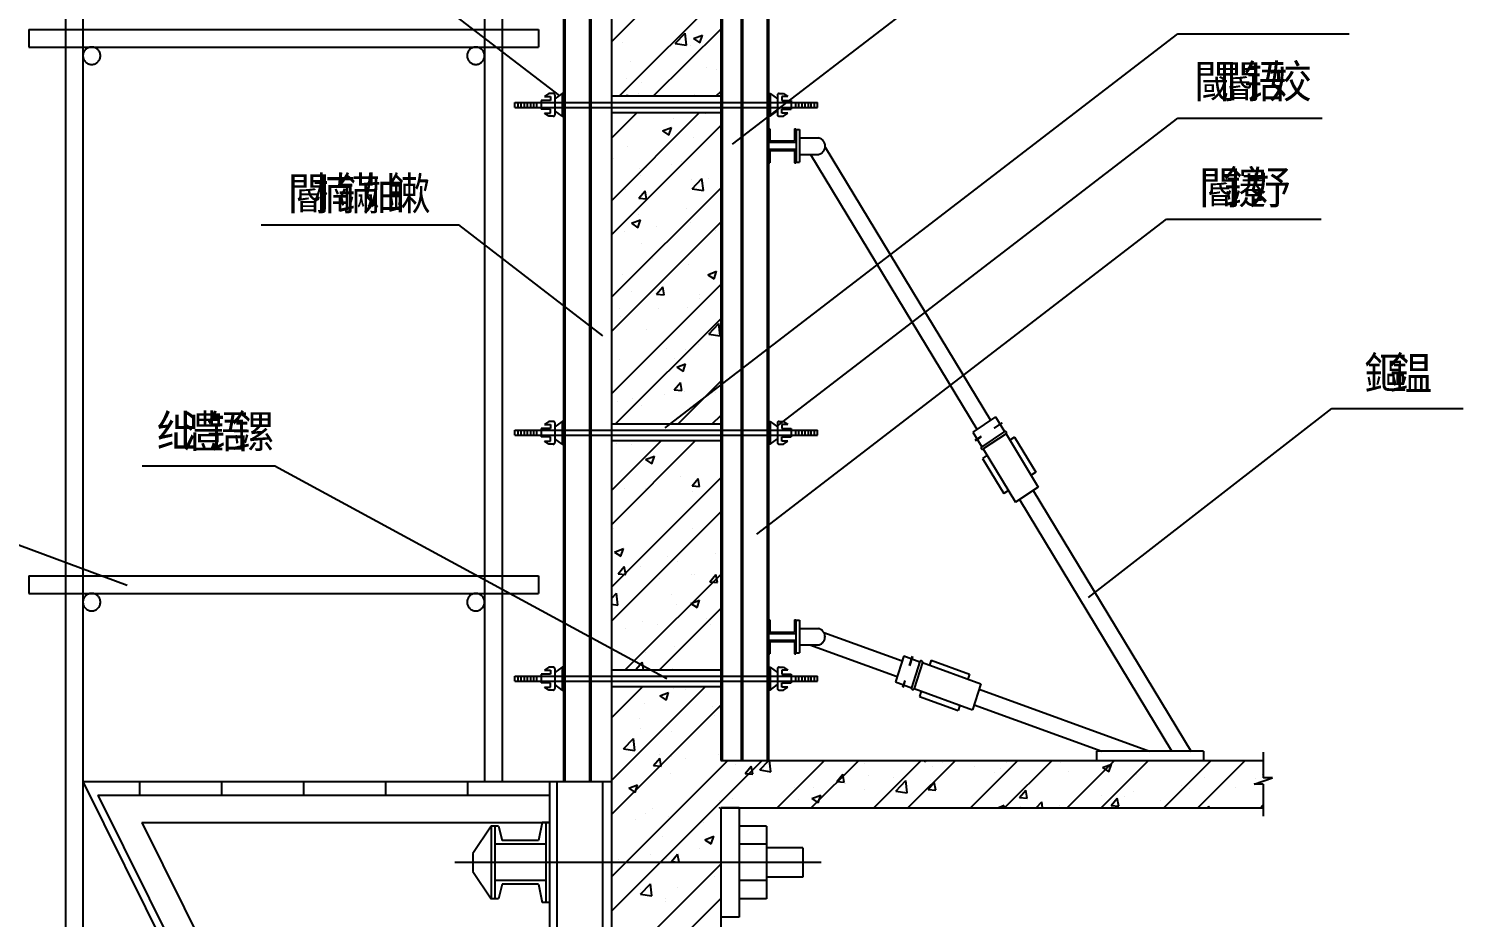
# Model space of a CAD drawing. Header units: metres. Extents: x 0 to 420, y 0 to 297.
# Drawn here: x 160.1 to 291.4, y 137.7 to 219 of the extents above; entities that cross this region are included whole.
import ezdxf

# ---------------------------------------------------------------- set-up
doc = ezdxf.new("R2010")
doc.units = ezdxf.units.M
doc.layers.add(' ', color=7, linetype='Continuous')

msp = doc.modelspace()

# ---------------------------------------------------------------- linework, layer by layer
at = {"layer": ' '}
for p, q in [((163.51, 291.95), (163.51, 54.14)), ((165.11, 291.95), (165.11, 54.14)), ((201.84, 251.95), (201.84, 150.14)), ((203.44, 251.95), (203.44, 150.14)), ((224.52, 208.44), (264.11, 238.89)), ((208.68, 212.91), (182.67, 232.91)), ((213.44, 217.83), (223.44, 227.83)), ((214.18, 212.86), (223.44, 222.12)), ((160.17, 218.94), (206.77, 218.94)), ((160.17, 218.94), (160.17, 217.34)), ((206.77, 218.94), (206.77, 217.34)), ((213.46, 218.49), (213.46, 218.49)), ((217.3, 212.86), (223.44, 218.99)), ((218.37, 182.51), (265.23, 218.55)), ((219.26, 217.67), (220.17, 218.62)), ((220.3, 217.51), (220.17, 218.62)), ((220.96, 218.13), (221.78, 218.44)), ((220.96, 218.13), (221.54, 217.73)), ((221.54, 217.73), (221.78, 218.44)), ((265.23, 218.55), (280.9, 218.55)), ((160.17, 217.34), (206.77, 217.34)), ((214.49, 217.74), (214.49, 217.74)), ((219.26, 217.67), (220.3, 217.51)), ((220.71, 217.48), (220.71, 217.48)), ((221.21, 216.85), (221.21, 216.85)), ((215.16, 215.98), (215.16, 215.98)), ((222.18, 215.44), (222.18, 215.44)), ((223.04, 215.28), (223.04, 215.28)), ((214.81, 214.47), (214.81, 214.47)), ((216.23, 214.11), (216.23, 214.11)), ((213.44, 212.86), (223.44, 212.86)), ((214.81, 212.86), (214.9, 212.96)), ((214.92, 212.86), (214.9, 212.96)), ((215.93, 213.12), (215.93, 213.12)), ((221.07, 212.97), (221.07, 212.97)), ((223.02, 212.86), (223.44, 213.28)), ((213.44, 211.34), (223.44, 211.34)), ((213.44, 208.99), (215.79, 211.34)), ((213.44, 203.28), (221.5, 211.34)), ((213.44, 200.15), (223.44, 210.15)), ((218.12, 209.67), (218.94, 209.98)), ((218.7, 209.27), (218.94, 209.98)), ((219.11, 210.84), (219.11, 210.84)), ((222.03, 211.22), (222.03, 211.22)), ((228.63, 182.68), (265.23, 210.83)), ((265.23, 210.83), (278.43, 210.83)), ((218.12, 209.67), (218.7, 209.27)), ((220.93, 209.09), (220.93, 209.09)), ((214.87, 208.21), (214.87, 208.21)), ((213.66, 207.16), (213.66, 207.16)), ((216.04, 206.24), (216.04, 206.24)), ((216.68, 206.3), (216.68, 206.3)), ((218.96, 206.62), (218.96, 206.62)), ((219.89, 206.89), (219.89, 206.89)), ((223.38, 207.2), (223.38, 207.2)), ((216.12, 205.59), (216.12, 205.59)), ((220.79, 205.2), (220.79, 205.2)), ((220.81, 204.37), (221.72, 205.32)), ((221.85, 204.21), (221.72, 205.32)), ((222.35, 205.33), (222.35, 205.33)), ((213.44, 194.44), (223.44, 204.44)), ((214.73, 204.33), (214.73, 204.33)), ((215.95, 203.52), (216.52, 204.19)), ((215.95, 203.52), (216.65, 203.46)), ((216.65, 203.46), (216.52, 204.19)), ((220.81, 204.37), (221.85, 204.21)), ((220.31, 202.6), (220.31, 202.6)), ((181.42, 201.07), (199.47, 201.07)), ((212.66, 190.92), (199.47, 201.07)), ((213.44, 191.31), (223.44, 201.31)), ((215.28, 201.21), (216.1, 201.52)), ((215.28, 201.21), (215.86, 200.81)), ((215.86, 200.81), (216.1, 201.52)), ((215.89, 202.02), (215.89, 202.02)), ((217.57, 200.96), (217.57, 200.96)), ((220.65, 201.32), (220.65, 201.32)), ((226.73, 172.77), (264.2, 201.59)), ((264.2, 201.59), (269.35, 201.59)), ((269.35, 201.59), (278.34, 201.59)), ((214.59, 200.44), (214.59, 200.44)), ((223, 200.51), (223, 200.51)), ((216.2, 199.34), (216.2, 199.34)), ((217.24, 198), (217.24, 198)), ((220.51, 197.43), (220.51, 197.43)), ((222.25, 196.51), (223.06, 196.82)), ((222.83, 196.12), (223.06, 196.82)), ((213.44, 185.6), (223.44, 195.6)), ((214.45, 196.56), (214.45, 196.56)), ((219, 196.78), (219, 196.78)), ((222.25, 196.51), (222.83, 196.12)), ((215.3, 195), (215.3, 195)), ((217.57, 194.74), (218.14, 195.41)), ((217.57, 194.74), (218.27, 194.68)), ((218.27, 194.68), (218.14, 195.41)), ((221.52, 194.74), (221.52, 194.74)), ((221.54, 194.37), (221.54, 194.37)), ((214.17, 193.4), (214.17, 193.4)), ((217.76, 193.43), (217.76, 193.43)), ((220.36, 193.55), (220.36, 193.55)), ((213.82, 182.86), (223.44, 192.47)), ((214.3, 192.68), (214.3, 192.68)), ((222.36, 191.08), (223.26, 192.03)), ((223.39, 190.92), (223.26, 192.03)), ((216.65, 191.53), (216.65, 191.53)), ((222.36, 191.08), (223.39, 190.92)), ((218.47, 189.77), (218.47, 189.77)), ((220.22, 189.67), (220.22, 189.67)), ((221.39, 190.15), (221.39, 190.15)), ((214.16, 188.79), (214.16, 188.79)), ((219.2, 188.81), (219.2, 188.81)), ((219.41, 188.05), (220.22, 188.36)), ((219.41, 188.05), (219.99, 187.66)), ((219.99, 187.66), (220.22, 188.36)), ((219.19, 185.97), (219.75, 186.64)), ((219.89, 185.9), (219.76, 186.64)), ((221.92, 185.24), (223.44, 186.76)), ((215.4, 185.17), (215.4, 185.17)), ((218.32, 185.55), (218.32, 185.55)), ((219.19, 185.97), (219.89, 185.9)), ((219.53, 182.86), (221.92, 185.24)), ((220.08, 185.78), (220.08, 185.78)), ((222.74, 186.13), (222.74, 186.13)), ((222.97, 185.73), (222.97, 185.73)), ((214.02, 184.91), (214.02, 184.91)), ((216.17, 184.57), (216.17, 184.57)), ((257.08, 166.96), (279.32, 184.26)), ((279.32, 184.26), (284.47, 184.26)), ((284.47, 184.26), (291.35, 184.26)), ((213.44, 182.86), (223.44, 182.86)), ((222.66, 182.86), (223.44, 183.63)), ((213.44, 181.34), (223.44, 181.34)), ((213.44, 173.63), (221.14, 181.34)), ((213.44, 176.76), (218.02, 181.34)), ((219.39, 181.28), (219.39, 181.28)), ((213.88, 181.02), (213.88, 181.02)), ((215.25, 180.95), (215.25, 180.95)), ((216.57, 179.59), (217.39, 179.9)), ((217.15, 179.2), (217.39, 179.9)), ((182.67, 178.98), (170.51, 178.98)), ((218.51, 159.54), (182.67, 178.98)), ((216.57, 179.59), (217.15, 179.2)), ((213.44, 167.92), (223.44, 177.92)), ((213.74, 177.14), (213.74, 177.14)), ((219.8, 178.02), (219.8, 178.02)), ((220.81, 177.19), (221.37, 177.86)), ((220.81, 177.19), (221.51, 177.13)), ((221.51, 177.13), (221.37, 177.86)), ((223.42, 177.92), (223.42, 177.92)), ((214.61, 176.92), (214.61, 176.92)), ((216.6, 176.93), (216.6, 176.93)), ((216.61, 176.75), (216.61, 176.75)), ((220.84, 176.65), (220.84, 176.65)), ((213.44, 164.8), (223.44, 174.8)), ((169.16, 168.08), (154, 173.68)), ((213.59, 173.26), (213.59, 173.26)), ((219.65, 174.13), (219.65, 174.13)), ((220.9, 173.3), (220.9, 173.3)), ((213.53, 172.33), (213.53, 172.33)), ((213.73, 171.13), (214.55, 171.44)), ((213.73, 171.13), (214.31, 170.74)), ((214.31, 170.74), (214.55, 171.44)), ((218.56, 170.69), (218.56, 170.69)), ((222.94, 170.96), (222.94, 170.96)), ((213.45, 169.37), (213.45, 169.37)), ((214.06, 169.15), (214.62, 169.82)), ((214.76, 169.09), (214.62, 169.82)), ((214.8, 169.39), (214.8, 169.39)), ((216.13, 169.79), (216.13, 169.79)), ((219.51, 170.25), (219.51, 170.25)), ((160.17, 168.94), (206.77, 168.94)), ((160.17, 168.94), (160.17, 167.34)), ((206.77, 168.94), (206.77, 167.34)), ((214.06, 169.15), (214.76, 169.09)), ((215.52, 161.16), (223.44, 169.08)), ((217.83, 168.7), (217.83, 168.7)), ((220.75, 169.08), (220.75, 169.08)), ((221.02, 169.12), (221.02, 169.12)), ((222.43, 168.41), (222.99, 169.08)), ((222.43, 168.41), (223.13, 168.35)), ((223.13, 168.35), (222.99, 169.08)), ((160.17, 167.34), (206.77, 167.34)), ((213.44, 166.88), (213.91, 167.36)), ((214.04, 166.26), (213.91, 167.36)), ((218.93, 167.23), (218.93, 167.23)), ((220.69, 166.43), (221.51, 166.74)), ((221.27, 166.04), (221.51, 166.74)), ((213.44, 166.35), (214.04, 166.26)), ((217.84, 160.36), (223.44, 165.96)), ((219.37, 166.36), (219.37, 166.36)), ((220.69, 166.43), (221.27, 166.04)), ((214.76, 164.1), (214.76, 164.1)), ((216.24, 164.76), (216.24, 164.76)), ((217.69, 164.48), (217.69, 164.48)), ((222.1, 165.06), (222.1, 165.06)), ((222.47, 164.5), (222.47, 164.5)), ((223.38, 163.15), (223.38, 163.15)), ((216.58, 161.98), (216.58, 161.98)), ((219.23, 162.48), (219.23, 162.48)), ((213.44, 160.36), (223.44, 160.36)), ((214.71, 160.36), (215.52, 161.16)), ((215.68, 160.37), (216.08, 160.85)), ((215.68, 160.37), (215.86, 160.36)), ((216.08, 160.85), (216.24, 161.04)), ((216.3, 160.74), (216.24, 161.04)), ((216.37, 160.36), (216.3, 160.74)), ((219.03, 160.46), (219.03, 160.46)), ((213.44, 158.84), (223.44, 158.84)), ((213.44, 155.96), (216.32, 158.84)), ((213.44, 150.24), (222.03, 158.84)), ((213.97, 158.8), (213.97, 158.8)), ((217.86, 157.97), (218.67, 158.28)), ((217.86, 157.97), (218.44, 157.58)), ((218.44, 157.58), (218.67, 158.28)), ((219.09, 158.6), (219.09, 158.6)), ((220.2, 158.54), (220.2, 158.54)), ((213.44, 147.12), (223.44, 157.12)), ((216.43, 157.23), (216.43, 157.23)), ((222.66, 156.97), (222.66, 156.97)), ((222.9, 156.19), (222.9, 156.19)), ((223.33, 156.83), (223.33, 156.83)), ((215.97, 155.86), (215.97, 155.86)), ((216.1, 155.02), (216.1, 155.02)), ((214.54, 153.12), (215.45, 154.07)), ((215.58, 152.96), (215.45, 154.07)), ((218.94, 154.71), (218.94, 154.71)), ((214.54, 153.12), (215.58, 152.96)), ((217.3, 151.6), (217.86, 152.27)), ((218, 151.53), (217.86, 152.27)), ((217.88, 152.61), (217.88, 152.61)), ((218.89, 152.46), (218.89, 152.46)), ((220.26, 152.23), (220.26, 152.23)), ((223.19, 152.61), (223.19, 152.61)), ((214.76, 142.73), (224.09, 152.06)), ((217.3, 151.6), (218, 151.53)), ((217.89, 142.73), (227.22, 152.06)), ((224.79, 151.65), (224.79, 151.65)), ((225.67, 150.86), (226.23, 151.53)), ((226.37, 150.8), (226.23, 151.53)), ((227, 151.19), (227.83, 152.06)), ((227, 151.19), (228.03, 151.03)), ((228.03, 151.03), (227.91, 152.06)), ((228.6, 147.73), (232.93, 152.06)), ((231.72, 147.73), (236.06, 152.06)), ((236.56, 151.82), (236.56, 151.82)), ((237.44, 147.73), (241.77, 152.06)), ((240.56, 147.73), (244.9, 152.06)), ((242, 152.06), (242.17, 151.95)), ((242.17, 151.95), (242.2, 152.06)), ((242.79, 151.55), (242.79, 151.55)), ((243.76, 151.88), (243.76, 151.88)), ((246.28, 147.73), (250.61, 152.06)), ((246.61, 151.5), (246.61, 151.5)), ((248.49, 150.96), (248.49, 150.96)), ((249.02, 151.29), (249.02, 151.29)), ((249.4, 147.73), (253.74, 152.06)), ((249.53, 151.88), (249.53, 151.88)), ((254.55, 151.83), (254.55, 151.83)), ((255.12, 147.73), (259.45, 152.06)), ((255.25, 151.03), (255.25, 151.03)), ((258.24, 147.73), (262.57, 152.06)), ((258.35, 151.4), (259.17, 151.72)), ((258.35, 151.4), (258.93, 151.01)), ((258.93, 151.01), (259.17, 151.72)), ((263.96, 147.73), (268.29, 152.06)), ((267.08, 147.73), (271.41, 152.06)), ((165.11, 150.14), (207.77, 64.14)), ((165.11, 150.14), (213.44, 150.14)), ((170.27, 150.14), (170.27, 148.89)), ((177.77, 150.14), (177.77, 148.89)), ((185.27, 150.14), (185.27, 148.89)), ((192.77, 150.14), (192.77, 148.89)), ((200.27, 150.14), (200.27, 148.89)), ((207.77, 150.14), (207.77, 56.81)), ((208.44, 150.14), (208.44, 56.81)), ((212.61, 150.14), (212.61, 56.81)), ((215.02, 149.51), (215.83, 149.82)), ((215.6, 149.12), (215.83, 149.82)), ((218.8, 150.83), (218.8, 150.83)), ((225.67, 150.86), (226.36, 150.8)), ((234.04, 150.13), (234.6, 150.8)), ((234.04, 150.13), (234.73, 150.07)), ((234.73, 150.07), (234.6, 150.8)), ((234.82, 149.95), (234.82, 149.95)), ((236.96, 150.71), (236.96, 150.71)), ((239.24, 150.53), (239.24, 150.53)), ((239.45, 149.26), (240.36, 150.21)), ((240.48, 149.1), (240.36, 150.21)), ((242.4, 149.4), (242.97, 150.07)), ((242.59, 150.21), (242.59, 150.21)), ((243.1, 149.34), (242.97, 150.07)), ((261.47, 150.76), (261.47, 150.76)), ((265.59, 149.8), (265.59, 149.8)), ((267.7, 150.5), (267.7, 150.5)), ((270.49, 149.59), (270.49, 149.59)), ((272.35, 150.39), (272.35, 150.39)), ((272.96, 150.77), (272.96, 150.77)), ((166.47, 148.89), (207.77, 65.64)), ((166.47, 148.89), (207.77, 148.89)), ((215.02, 149.51), (215.6, 149.12)), ((223.35, 148.37), (223.35, 148.37)), ((224.53, 148.59), (224.53, 148.59)), ((230.15, 149.54), (230.15, 149.54)), ((230.54, 148.51), (230.54, 148.51)), ((231.78, 148.58), (232.6, 148.89)), ((231.78, 148.58), (232.36, 148.18)), ((231.9, 149.56), (231.9, 149.56)), ((232.36, 148.18), (232.6, 148.89)), ((236.6, 149.39), (236.6, 149.39)), ((239.45, 149.26), (240.48, 149.1)), ((242.4, 149.4), (243.1, 149.34)), ((250.77, 148.67), (251.33, 149.34)), ((250.77, 148.67), (251.47, 148.61)), ((251.47, 148.61), (251.33, 149.34)), ((252.28, 147.73), (252.81, 148.28)), ((252.87, 147.73), (252.81, 148.28)), ((258.25, 148.83), (258.25, 148.83)), ((259.14, 147.94), (259.7, 148.61)), ((259.84, 147.87), (259.7, 148.6)), ((260.39, 148.77), (260.39, 148.77)), ((261.17, 149.22), (261.17, 149.22)), ((263.69, 148.42), (263.69, 148.42)), ((266.29, 149.52), (266.29, 149.52)), ((216.54, 147.21), (216.54, 147.21)), ((217.2, 147.63), (217.2, 147.63)), ((218.66, 146.95), (218.66, 146.95)), ((220.12, 148.01), (220.12, 148.01)), ((223.44, 147.73), (223.44, 137.73)), ((225.11, 147.73), (223.44, 147.73)), ((224.65, 147.77), (224.65, 147.77)), ((225.11, 147.73), (225.11, 137.73)), ((248.77, 147.73), (249.37, 147.96)), ((249.29, 147.73), (249.37, 147.95)), ((250.88, 147.86), (250.88, 147.86)), ((254.4, 147.95), (254.4, 147.95)), ((259.14, 147.94), (259.84, 147.87)), ((267.95, 147.73), (268.07, 147.87)), ((268.1, 147.73), (268.07, 147.87)), ((272.79, 147.73), (273.06, 148)), ((170.5, 146.39), (207.77, 71.27)), ((170.5, 146.39), (207.77, 146.39)), ((202.44, 146.06), (200.77, 143.56)), ((202.44, 146.06), (202.44, 139.39)), ((203.11, 146.06), (202.44, 146.06)), ((202.77, 146.06), (202.77, 139.39)), ((203.11, 146.06), (203.44, 144.73)), ((207.11, 146.39), (206.77, 144.73)), ((207.77, 146.39), (207.11, 146.39)), ((207.44, 146.39), (207.44, 139.06)), ((207.77, 146.39), (207.77, 139.06)), ((215.61, 146.64), (215.61, 146.64)), ((221.83, 146.38), (221.83, 146.38)), ((227.61, 146.06), (225.11, 146.06)), ((227.61, 146.06), (227.61, 139.39)), ((207.44, 144.39), (202.77, 144.39)), ((206.77, 144.73), (203.44, 144.73)), ((218.07, 145.08), (218.07, 145.08)), ((221.98, 144.81), (222.8, 145.13)), ((221.98, 144.81), (222.56, 144.42)), ((222.56, 144.42), (222.8, 145.13)), ((227.61, 144.39), (225.11, 144.39)), ((200.77, 143.56), (200.77, 141.89)), ((214.13, 143.02), (214.13, 143.02)), ((217.05, 143.41), (217.05, 143.41)), ((218.52, 143.06), (218.52, 143.06)), ((218.92, 142.82), (219.48, 143.49)), ((219.62, 142.76), (219.48, 143.49)), ((221.47, 143.99), (221.47, 143.99)), ((230.94, 144.06), (227.61, 144.06)), ((230.94, 144.06), (230.94, 141.39)), ((232.61, 142.73), (199.11, 142.73)), ((200.77, 141.89), (202.44, 139.39)), ((213.44, 138.28), (217.89, 142.73)), ((213.44, 141.4), (214.76, 142.73)), ((213.44, 132.57), (223.44, 142.57)), ((218.92, 142.82), (219.62, 142.76)), ((207.44, 141.06), (202.77, 141.06)), ((203.44, 140.73), (203.11, 139.39)), ((206.77, 140.73), (203.44, 140.73)), ((206.77, 140.73), (207.11, 139.06)), ((216.09, 139.83), (217, 140.77)), ((217.13, 139.67), (217, 140.77)), ((219.51, 140.45), (219.51, 140.45)), ((222.87, 141.41), (222.87, 141.41)), ((227.61, 141.06), (225.11, 141.06)), ((230.94, 141.39), (227.61, 141.39)), ((203.11, 139.39), (202.44, 139.39)), ((213.44, 129.44), (223.44, 139.44)), ((216.06, 140.25), (216.06, 140.25)), ((216.09, 139.83), (217.13, 139.67)), ((218.38, 139.18), (218.38, 139.18)), ((218.4, 139.39), (218.4, 139.39)), ((227.61, 139.39), (225.11, 139.39)), ((207.77, 139.06), (207.11, 139.06)), ((213.98, 138.81), (213.98, 138.81)), ((225.11, 137.73), (223.44, 137.73))]:
    msp.add_line(p, q, dxfattribs=at)
for points in [[(166.71, 216.54), (166.7, 216.62), (166.69, 216.7), (166.67, 216.78), (166.64, 216.85), (166.61, 216.92), (166.57, 216.99), (166.52, 217.05), (166.47, 217.11), (166.41, 217.16), (166.35, 217.21), (166.28, 217.25), (166.21, 217.28), (166.14, 217.31), (166.06, 217.33), (165.98, 217.34), (165.91, 217.34), (165.83, 217.34), (165.75, 217.33), (165.67, 217.31), (165.6, 217.28), (165.53, 217.25), (165.46, 217.21), (165.4, 217.16), (165.34, 217.11), (165.29, 217.05), (165.24, 216.99), (165.2, 216.92), (165.17, 216.85), (165.14, 216.78), (165.12, 216.7), (165.11, 216.62), (165.11, 216.54), (165.11, 216.47), (165.12, 216.39), (165.14, 216.31), (165.17, 216.24), (165.2, 216.17), (165.24, 216.1), (165.29, 216.04), (165.34, 215.98), (165.4, 215.93), (165.46, 215.88), (165.53, 215.84), (165.6, 215.8), (165.67, 215.78), (165.75, 215.76), (165.83, 215.75), (165.91, 215.74), (165.98, 215.75), (166.06, 215.76), (166.14, 215.78), (166.21, 215.8), (166.28, 215.84), (166.35, 215.88), (166.41, 215.93), (166.47, 215.98), (166.52, 216.04), (166.57, 216.1), (166.61, 216.17), (166.64, 216.24), (166.67, 216.31), (166.69, 216.39), (166.7, 216.47), (166.71, 216.54)], [(201.84, 216.54), (201.83, 216.62), (201.82, 216.7), (201.8, 216.78), (201.78, 216.85), (201.74, 216.92), (201.7, 216.99), (201.66, 217.05), (201.6, 217.11), (201.55, 217.16), (201.48, 217.21), (201.42, 217.25), (201.34, 217.28), (201.27, 217.31), (201.19, 217.33), (201.12, 217.34), (201.04, 217.34), (200.96, 217.34), (200.88, 217.33), (200.81, 217.31), (200.73, 217.28), (200.66, 217.25), (200.59, 217.21), (200.53, 217.16), (200.47, 217.11), (200.42, 217.05), (200.37, 216.99), (200.33, 216.92), (200.3, 216.85), (200.27, 216.78), (200.25, 216.7), (200.24, 216.62), (200.24, 216.54), (200.24, 216.47), (200.25, 216.39), (200.27, 216.31), (200.3, 216.24), (200.33, 216.17), (200.37, 216.1), (200.42, 216.04), (200.47, 215.98), (200.53, 215.93), (200.59, 215.88), (200.66, 215.84), (200.73, 215.8), (200.81, 215.78), (200.88, 215.76), (200.96, 215.75), (201.04, 215.74), (201.12, 215.75), (201.19, 215.76), (201.27, 215.78), (201.34, 215.8), (201.42, 215.84), (201.48, 215.88), (201.55, 215.93), (201.6, 215.98), (201.66, 216.04), (201.7, 216.1), (201.74, 216.17), (201.78, 216.24), (201.8, 216.31), (201.82, 216.39), (201.83, 216.47), (201.84, 216.54)], [(166.71, 166.54), (166.7, 166.62), (166.69, 166.7), (166.67, 166.78), (166.64, 166.85), (166.61, 166.92), (166.57, 166.99), (166.52, 167.05), (166.47, 167.11), (166.41, 167.16), (166.35, 167.21), (166.28, 167.25), (166.21, 167.28), (166.14, 167.31), (166.06, 167.33), (165.98, 167.34), (165.91, 167.34), (165.83, 167.34), (165.75, 167.33), (165.67, 167.31), (165.6, 167.28), (165.53, 167.25), (165.46, 167.21), (165.4, 167.16), (165.34, 167.11), (165.29, 167.05), (165.24, 166.99), (165.2, 166.92), (165.17, 166.85), (165.14, 166.78), (165.12, 166.7), (165.11, 166.62), (165.11, 166.54), (165.11, 166.47), (165.12, 166.39), (165.14, 166.31), (165.17, 166.24), (165.2, 166.17), (165.24, 166.1), (165.29, 166.04), (165.34, 165.98), (165.4, 165.93), (165.46, 165.88), (165.53, 165.84), (165.6, 165.8), (165.67, 165.78), (165.75, 165.76), (165.83, 165.75), (165.91, 165.74), (165.98, 165.75), (166.06, 165.76), (166.14, 165.78), (166.21, 165.8), (166.28, 165.84), (166.35, 165.88), (166.41, 165.93), (166.47, 165.98), (166.52, 166.04), (166.57, 166.1), (166.61, 166.17), (166.64, 166.24), (166.67, 166.31), (166.69, 166.39), (166.7, 166.47), (166.71, 166.54)], [(201.84, 166.54), (201.83, 166.62), (201.82, 166.7), (201.8, 166.78), (201.78, 166.85), (201.74, 166.92), (201.7, 166.99), (201.66, 167.05), (201.6, 167.11), (201.55, 167.16), (201.48, 167.21), (201.42, 167.25), (201.34, 167.28), (201.27, 167.31), (201.19, 167.33), (201.12, 167.34), (201.04, 167.34), (200.96, 167.34), (200.88, 167.33), (200.81, 167.31), (200.73, 167.28), (200.66, 167.25), (200.59, 167.21), (200.53, 167.16), (200.47, 167.11), (200.42, 167.05), (200.37, 166.99), (200.33, 166.92), (200.3, 166.85), (200.27, 166.78), (200.25, 166.7), (200.24, 166.62), (200.24, 166.54), (200.24, 166.47), (200.25, 166.39), (200.27, 166.31), (200.3, 166.24), (200.33, 166.17), (200.37, 166.1), (200.42, 166.04), (200.47, 165.98), (200.53, 165.93), (200.59, 165.88), (200.66, 165.84), (200.73, 165.8), (200.81, 165.78), (200.88, 165.76), (200.96, 165.75), (201.04, 165.74), (201.12, 165.75), (201.19, 165.76), (201.27, 165.78), (201.34, 165.8), (201.42, 165.84), (201.48, 165.88), (201.55, 165.93), (201.6, 165.98), (201.66, 166.04), (201.7, 166.1), (201.74, 166.17), (201.78, 166.24), (201.8, 166.31), (201.82, 166.39), (201.83, 166.47), (201.84, 166.54)]]:
    msp.add_lwpolyline(points, dxfattribs=at)
for p, q in [((209.06, 251.95), (209.06, 150.14)), ((209.19, 251.95), (209.19, 150.14)), ((211.44, 251.95), (211.44, 150.14)), ((211.56, 251.95), (211.56, 150.14)), ((213.44, 251.95), (213.44, 152.06)), ((223.44, 251.95), (223.44, 152.06)), ((223.56, 251.95), (223.56, 152.06)), ((225.31, 251.95), (225.31, 152.06)), ((225.44, 251.95), (225.44, 152.06)), ((227.69, 251.95), (227.69, 152.06)), ((227.81, 251.95), (227.81, 152.06)), ((207.71, 213.09), (207.32, 212.81)), ((207.32, 212.81), (207.87, 212.81)), ((208.12, 213.09), (207.71, 213.09)), ((207.87, 212.81), (207.87, 212.44)), ((208.92, 213.09), (208.26, 212.6)), ((208.26, 212.95), (208.26, 211.15)), ((208.92, 213.09), (208.92, 211)), ((209.07, 213.09), (208.92, 213.09)), ((227.82, 213.09), (227.97, 213.09)), ((227.97, 213.09), (227.97, 211)), ((227.97, 213.09), (228.63, 212.6)), ((228.63, 212.95), (228.63, 211.15)), ((228.77, 213.09), (229.18, 213.09)), ((229.02, 212.81), (229.02, 212.44)), ((229.57, 212.81), (229.02, 212.81)), ((229.18, 213.09), (229.57, 212.81)), ((204.62, 212.28), (232.3, 212.28)), ((204.62, 211.82), (204.62, 212.28)), ((204.62, 211.82), (232.3, 211.82)), ((204.91, 211.82), (204.91, 212.28)), ((205.2, 211.82), (205.2, 212.28)), ((205.49, 211.82), (205.49, 212.28)), ((205.77, 211.82), (205.77, 212.28)), ((206.06, 211.82), (206.06, 212.28)), ((206.35, 211.82), (206.35, 212.28)), ((206.62, 211.82), (206.62, 212.28)), ((207.87, 212.44), (207.02, 212.44)), ((207.02, 212.44), (207.02, 211.66)), ((207.87, 211.66), (207.02, 211.66)), ((207.32, 211.28), (207.87, 211.28)), ((207.71, 211), (207.32, 211.28)), ((207.87, 211.28), (207.87, 211.66)), ((208.92, 211), (208.26, 211.5)), ((227.97, 211), (228.63, 211.5)), ((229.02, 212.44), (229.87, 212.44)), ((229.02, 211.28), (229.02, 211.66)), ((229.02, 211.66), (229.87, 211.66)), ((229.57, 211.28), (229.02, 211.28)), ((229.18, 211), (229.57, 211.28)), ((229.87, 212.44), (229.87, 211.66)), ((230.3, 211.82), (230.3, 212.28)), ((230.58, 211.82), (230.58, 212.28)), ((230.87, 211.82), (230.87, 212.28)), ((231.16, 211.82), (231.16, 212.28)), ((231.45, 211.82), (231.45, 212.28)), ((231.72, 211.82), (231.72, 212.28)), ((232.01, 211.82), (232.01, 212.28)), ((232.3, 211.82), (232.3, 212.28)), ((208.12, 211), (207.71, 211)), ((208.92, 211), (209.07, 211)), ((227.97, 211), (227.82, 211)), ((228.77, 211), (229.18, 211)), ((227.81, 209.87), (227.94, 209.87)), ((227.81, 208.62), (230.31, 208.62)), ((227.94, 209.87), (227.94, 208.75)), ((227.94, 208.75), (230.19, 208.75)), ((230.19, 209.87), (230.19, 208.75)), ((230.19, 209.87), (230.31, 209.87)), ((230.31, 209.87), (230.31, 208.62)), ((230.34, 209.79), (230.34, 206.79)), ((230.34, 209.79), (230.65, 209.79)), ((230.65, 209.79), (230.65, 206.79)), ((230.67, 209.02), (232.38, 209.02)), ((227.81, 208), (230.31, 208)), ((227.94, 207.87), (230.19, 207.87)), ((227.94, 207.87), (227.94, 206.75)), ((230.19, 207.87), (230.19, 206.75)), ((230.31, 208), (230.31, 206.75)), ((230.67, 207.52), (232.38, 207.52)), ((231.64, 207.52), (246.86, 182.36)), ((232.99, 208.18), (248.11, 183.19)), ((227.81, 206.75), (227.94, 206.75)), ((230.19, 206.75), (230.31, 206.75)), ((230.34, 206.79), (230.65, 206.79)), ((207.87, 182.44), (207.02, 182.44)), ((207.02, 182.44), (207.02, 181.66)), ((207.71, 183.09), (207.32, 182.81)), ((207.32, 182.81), (207.87, 182.81)), ((208.12, 183.09), (207.71, 183.09)), ((207.87, 182.81), (207.87, 182.44)), ((208.92, 183.09), (208.26, 182.6)), ((208.26, 182.95), (208.26, 181.15)), ((208.92, 183.09), (208.92, 181)), ((209.07, 183.09), (208.92, 183.09)), ((227.82, 183.09), (227.97, 183.09)), ((227.97, 183.09), (227.97, 181)), ((227.97, 183.09), (228.63, 182.6)), ((228.63, 182.95), (228.63, 181.15)), ((228.77, 183.09), (229.18, 183.09)), ((229.57, 182.81), (229.02, 182.81)), ((229.02, 182.81), (229.02, 182.44)), ((229.02, 182.44), (229.87, 182.44)), ((229.18, 183.09), (229.57, 182.81)), ((229.87, 182.44), (229.87, 181.66)), ((248.58, 183.5), (246.5, 182.11)), ((248.44, 182.47), (249.18, 182.96)), ((248.46, 182.45), (249.2, 182.94)), ((248.58, 183.5), (249.4, 182.15)), ((204.62, 182.28), (232.3, 182.28)), ((204.62, 181.82), (204.62, 182.28)), ((204.62, 181.82), (232.3, 181.82)), ((204.91, 181.82), (204.91, 182.28)), ((205.2, 181.82), (205.2, 182.28)), ((205.49, 181.82), (205.49, 182.28)), ((205.77, 181.82), (205.77, 182.28)), ((206.06, 181.82), (206.06, 182.28)), ((206.35, 181.82), (206.35, 182.28)), ((206.62, 181.82), (206.62, 182.28)), ((207.87, 181.66), (207.02, 181.66)), ((207.71, 181), (207.32, 181.28)), ((207.32, 181.28), (207.87, 181.28)), ((207.87, 181.28), (207.87, 181.66)), ((208.92, 181), (208.26, 181.5)), ((227.97, 181), (228.63, 181.5)), ((229.02, 181.28), (229.02, 181.66)), ((229.02, 181.66), (229.87, 181.66)), ((229.57, 181.28), (229.02, 181.28)), ((229.18, 181), (229.57, 181.28)), ((230.3, 181.82), (230.3, 182.28)), ((230.58, 181.82), (230.58, 182.28)), ((230.87, 181.82), (230.87, 182.28)), ((231.16, 181.82), (231.16, 182.28)), ((231.45, 181.82), (231.45, 182.28)), ((231.72, 181.82), (231.72, 182.28)), ((232.01, 181.82), (232.01, 182.28)), ((232.3, 181.82), (232.3, 182.28)), ((246.5, 182.11), (247.31, 180.77)), ((247.24, 181.69), (246.69, 181.33)), ((247.22, 181.64), (246.71, 181.3)), ((249.4, 182.16), (247.31, 180.77)), ((249.54, 181.95), (247.44, 180.56)), ((249.53, 181.94), (252.48, 177.08)), ((250.3, 181.64), (249.88, 181.36)), ((250.3, 181.64), (252.25, 178.43)), ((208.12, 181), (207.71, 181)), ((208.92, 181), (209.07, 181)), ((227.97, 181), (227.82, 181)), ((228.77, 181), (229.18, 181)), ((247.8, 179.98), (247.38, 179.7)), ((247.44, 180.56), (250.39, 175.7)), ((247.38, 179.7), (249.33, 176.49)), ((252.25, 178.43), (251.83, 178.15)), ((249.74, 176.77), (249.33, 176.49)), ((252.48, 177.08), (250.39, 175.7)), ((250.75, 175.93), (264.67, 152.93)), ((252, 176.76), (266.45, 152.87)), ((227.81, 164.93), (227.94, 164.93)), ((227.94, 164.93), (227.94, 163.81)), ((230.19, 164.93), (230.19, 163.81)), ((230.19, 164.93), (230.31, 164.93)), ((230.31, 164.93), (230.31, 163.68)), ((230.32, 164.9), (230.63, 164.9)), ((230.32, 164.9), (230.32, 161.9)), ((230.63, 164.9), (230.63, 161.9)), ((230.66, 164.13), (232.37, 164.13)), ((227.81, 163.68), (230.31, 163.68)), ((227.81, 163.06), (230.31, 163.06)), ((227.94, 163.81), (230.19, 163.81)), ((227.94, 162.93), (230.19, 162.93)), ((227.94, 162.93), (227.94, 161.81)), ((230.19, 162.93), (230.19, 161.81)), ((230.31, 163.06), (230.31, 161.81)), ((232.88, 163.76), (240.02, 161.16)), ((227.81, 161.81), (227.94, 161.81)), ((230.19, 161.81), (230.31, 161.81)), ((230.32, 161.9), (230.63, 161.9)), ((230.66, 162.63), (232.37, 162.63)), ((231.59, 162.63), (239.56, 159.73)), ((240.17, 161.63), (239.41, 159.25)), ((240.17, 161.63), (241.65, 161.09)), ((240.7, 160.74), (240.97, 161.59)), ((240.73, 160.73), (241, 161.58)), ((207.71, 160.59), (207.32, 160.31)), ((207.32, 160.31), (207.87, 160.31)), ((208.12, 160.59), (207.71, 160.59)), ((207.87, 160.31), (207.87, 159.94)), ((208.92, 160.59), (208.26, 160.1)), ((208.26, 160.45), (208.26, 158.65)), ((208.92, 160.59), (208.92, 158.5)), ((209.07, 160.59), (208.92, 160.59)), ((227.82, 160.59), (227.97, 160.59)), ((227.97, 160.59), (228.63, 160.1)), ((227.97, 160.59), (227.97, 158.5)), ((228.63, 160.45), (228.63, 158.65)), ((228.77, 160.59), (229.18, 160.59)), ((229.02, 160.31), (229.02, 159.94)), ((229.57, 160.31), (229.02, 160.31)), ((229.18, 160.59), (229.57, 160.31)), ((241.65, 161.1), (240.89, 158.71)), ((241.89, 161.02), (241.12, 158.63)), ((241.88, 161.01), (247.23, 159.06)), ((242.68, 161.25), (242.52, 160.78)), ((242.68, 161.25), (246.2, 159.97)), ((204.62, 159.78), (232.3, 159.78)), ((204.62, 159.32), (204.62, 159.78)), ((204.62, 159.32), (232.3, 159.32)), ((204.91, 159.32), (204.91, 159.78)), ((205.2, 159.32), (205.2, 159.78)), ((205.49, 159.32), (205.49, 159.78)), ((205.77, 159.32), (205.77, 159.78)), ((206.06, 159.32), (206.06, 159.78)), ((206.35, 159.32), (206.35, 159.78)), ((206.62, 159.32), (206.62, 159.78)), ((207.87, 159.94), (207.02, 159.94)), ((207.02, 159.94), (207.02, 159.16)), ((207.87, 159.16), (207.02, 159.16)), ((207.32, 158.78), (207.87, 158.78)), ((207.71, 158.5), (207.32, 158.78)), ((207.87, 158.78), (207.87, 159.16)), ((208.92, 158.5), (208.26, 159)), ((227.97, 158.5), (228.63, 159)), ((229.02, 159.94), (229.87, 159.94)), ((229.02, 159.16), (229.87, 159.16)), ((229.02, 158.78), (229.02, 159.16)), ((229.57, 158.78), (229.02, 158.78)), ((229.18, 158.5), (229.57, 158.78)), ((229.87, 159.94), (229.87, 159.16)), ((230.3, 159.32), (230.3, 159.78)), ((230.58, 159.32), (230.58, 159.78)), ((230.87, 159.32), (230.87, 159.78)), ((231.16, 159.32), (231.16, 159.78)), ((231.45, 159.32), (231.45, 159.78)), ((231.72, 159.32), (231.72, 159.78)), ((232.01, 159.32), (232.01, 159.78)), ((232.3, 159.32), (232.3, 159.78)), ((239.41, 159.25), (240.89, 158.71)), ((240.26, 159.39), (240.06, 158.76)), ((240.27, 159.33), (240.09, 158.74)), ((246.2, 159.97), (246.05, 159.49)), ((247.23, 159.06), (246.46, 156.68)), ((208.12, 158.5), (207.71, 158.5)), ((208.92, 158.5), (209.07, 158.5)), ((227.97, 158.5), (227.82, 158.5)), ((228.77, 158.5), (229.18, 158.5)), ((241.12, 158.63), (246.46, 156.68)), ((241.76, 158.39), (241.61, 157.92)), ((241.61, 157.92), (245.14, 156.63)), ((247.07, 158.59), (262.66, 152.91)), ((245.29, 157.11), (245.14, 156.63)), ((246.62, 157.16), (258.28, 152.91)), ((267.58, 152.91), (257.81, 152.91)), ((257.81, 152.91), (257.81, 152.06)), ((267.58, 152.91), (267.58, 152.06)), ((273.06, 152.82), (273.06, 150.47)), ((213.44, 152.06), (213.44, 50.14)), ((223.44, 152.06), (273.06, 152.06)), ((272.22, 149.9), (273.9, 150.47)), ((273.06, 149.9), (272.22, 149.9)), ((273.9, 150.47), (273.06, 150.47)), ((273.06, 149.9), (273.06, 146.97)), ((223.44, 147.73), (223.44, 50.14)), ((223.44, 147.73), (273.06, 147.73))]:
    msp.add_line(p, q)
for points in [[(208.26, 212.95), (208.26, 212.96), (208.26, 212.98), (208.26, 212.99), (208.25, 213), (208.24, 213.02), (208.24, 213.03), (208.23, 213.04), (208.22, 213.05), (208.21, 213.06), (208.2, 213.07), (208.19, 213.08), (208.17, 213.08), (208.16, 213.09), (208.15, 213.09), (208.13, 213.09), (208.12, 213.09), (208.12, 213.09)], [(228.77, 213.09), (228.76, 213.09), (228.75, 213.09), (228.73, 213.09), (228.72, 213.08), (228.71, 213.08), (228.69, 213.07), (228.68, 213.06), (228.67, 213.05), (228.66, 213.04), (228.65, 213.03), (228.65, 213.02), (228.64, 213), (228.64, 212.99), (228.63, 212.98), (228.63, 212.96), (228.63, 212.95), (228.63, 212.95)], [(208.12, 211), (208.13, 211), (208.15, 211), (208.16, 211.01), (208.17, 211.01), (208.19, 211.02), (208.2, 211.03), (208.21, 211.03), (208.22, 211.04), (208.23, 211.05), (208.24, 211.06), (208.24, 211.08), (208.25, 211.09), (208.26, 211.1), (208.26, 211.12), (208.26, 211.13), (208.26, 211.15)], [(228.63, 211.15), (228.63, 211.13), (228.63, 211.12), (228.64, 211.1), (228.64, 211.09), (228.65, 211.08), (228.65, 211.06), (228.66, 211.05), (228.67, 211.04), (228.68, 211.03), (228.69, 211.03), (228.71, 211.02), (228.72, 211.01), (228.73, 211.01), (228.75, 211), (228.76, 211), (228.77, 211)], [(232.38, 207.52), (232.45, 207.53), (232.52, 207.56), (232.59, 207.59), (232.65, 207.63), (232.71, 207.67), (232.77, 207.73), (232.82, 207.78), (232.86, 207.84), (232.9, 207.91), (232.93, 207.97), (232.96, 208.04), (232.98, 208.12), (232.99, 208.19), (232.99, 208.27), (232.99, 208.34), (232.98, 208.42), (232.96, 208.49), (232.93, 208.56), (232.9, 208.63), (232.86, 208.69), (232.82, 208.75), (232.77, 208.81), (232.71, 208.86), (232.65, 208.9), (232.59, 208.94), (232.52, 208.97), (232.45, 209), (232.38, 209.02)], [(208.26, 182.95), (208.26, 182.96), (208.26, 182.98), (208.26, 182.99), (208.25, 183), (208.24, 183.02), (208.24, 183.03), (208.23, 183.04), (208.22, 183.05), (208.21, 183.06), (208.2, 183.07), (208.19, 183.08), (208.17, 183.08), (208.16, 183.09), (208.15, 183.09), (208.13, 183.09), (208.12, 183.09), (208.12, 183.09)], [(228.77, 183.09), (228.76, 183.09), (228.75, 183.09), (228.73, 183.09), (228.72, 183.08), (228.71, 183.08), (228.69, 183.07), (228.68, 183.06), (228.67, 183.05), (228.66, 183.04), (228.65, 183.03), (228.65, 183.02), (228.64, 183), (228.64, 182.99), (228.63, 182.98), (228.63, 182.96), (228.63, 182.95), (228.63, 182.95)], [(208.12, 181), (208.13, 181), (208.15, 181), (208.16, 181.01), (208.17, 181.01), (208.19, 181.02), (208.2, 181.03), (208.21, 181.03), (208.22, 181.04), (208.23, 181.05), (208.24, 181.06), (208.24, 181.08), (208.25, 181.09), (208.26, 181.1), (208.26, 181.12), (208.26, 181.13), (208.26, 181.15)], [(228.63, 181.15), (228.63, 181.13), (228.63, 181.12), (228.64, 181.1), (228.64, 181.09), (228.65, 181.08), (228.65, 181.06), (228.66, 181.05), (228.67, 181.04), (228.68, 181.03), (228.69, 181.03), (228.71, 181.02), (228.72, 181.01), (228.73, 181.01), (228.75, 181), (228.76, 181), (228.77, 181)], [(249.53, 181.94), (249.53, 181.95), (249.54, 181.95), (249.55, 181.96), (249.56, 181.97), (249.57, 181.98), (249.57, 182), (249.58, 182.01), (249.58, 182.02), (249.58, 182.03), (249.58, 182.04), (249.58, 182.06), (249.58, 182.07), (249.58, 182.08), (249.57, 182.09), (249.57, 182.1), (249.56, 182.11), (249.55, 182.12), (249.54, 182.13), (249.53, 182.14), (249.52, 182.15), (249.51, 182.15), (249.5, 182.16), (249.49, 182.16), (249.48, 182.17), (249.47, 182.17), (249.46, 182.17), (249.44, 182.17), (249.43, 182.17), (249.42, 182.16), (249.41, 182.16), (249.4, 182.15)], [(247.31, 180.77), (247.31, 180.77), (247.3, 180.76), (247.29, 180.75), (247.28, 180.74), (247.27, 180.73), (247.27, 180.72), (247.26, 180.71), (247.26, 180.7), (247.25, 180.69), (247.25, 180.68), (247.25, 180.66), (247.25, 180.65), (247.25, 180.64), (247.26, 180.63), (247.26, 180.62), (247.27, 180.61), (247.27, 180.59), (247.28, 180.58), (247.29, 180.58), (247.3, 180.57), (247.31, 180.56), (247.32, 180.55), (247.33, 180.55), (247.34, 180.54), (247.35, 180.54), (247.36, 180.54), (247.38, 180.54), (247.39, 180.54), (247.4, 180.54), (247.41, 180.54), (247.42, 180.55), (247.44, 180.55), (247.44, 180.56)], [(232.37, 162.63), (232.44, 162.65), (232.51, 162.67), (232.57, 162.7), (232.64, 162.74), (232.7, 162.79), (232.75, 162.84), (232.8, 162.89), (232.85, 162.95), (232.89, 163.02), (232.92, 163.09), (232.95, 163.16), (232.96, 163.23), (232.97, 163.3), (232.98, 163.38), (232.97, 163.45), (232.96, 163.53), (232.95, 163.6), (232.92, 163.67), (232.89, 163.74), (232.85, 163.8), (232.8, 163.86), (232.75, 163.92), (232.7, 163.97), (232.64, 164.02), (232.57, 164.05), (232.51, 164.09), (232.44, 164.11), (232.37, 164.13)], [(208.26, 160.45), (208.26, 160.46), (208.26, 160.48), (208.26, 160.49), (208.25, 160.5), (208.24, 160.52), (208.24, 160.53), (208.23, 160.54), (208.22, 160.55), (208.21, 160.56), (208.2, 160.57), (208.19, 160.58), (208.17, 160.58), (208.16, 160.59), (208.15, 160.59), (208.13, 160.59), (208.12, 160.59), (208.12, 160.59)], [(228.77, 160.59), (228.76, 160.59), (228.75, 160.59), (228.73, 160.59), (228.72, 160.58), (228.71, 160.58), (228.69, 160.57), (228.68, 160.56), (228.67, 160.55), (228.66, 160.54), (228.65, 160.53), (228.65, 160.52), (228.64, 160.5), (228.64, 160.49), (228.63, 160.48), (228.63, 160.46), (228.63, 160.45), (228.63, 160.45)], [(241.88, 161.01), (241.89, 161.02), (241.89, 161.03), (241.89, 161.04), (241.89, 161.06), (241.89, 161.07), (241.88, 161.08), (241.88, 161.09), (241.88, 161.1), (241.87, 161.11), (241.86, 161.12), (241.85, 161.13), (241.84, 161.14), (241.83, 161.15), (241.82, 161.15), (241.81, 161.16), (241.8, 161.16), (241.79, 161.17), (241.78, 161.17), (241.76, 161.17), (241.75, 161.17), (241.74, 161.17), (241.73, 161.16), (241.72, 161.16), (241.71, 161.15), (241.69, 161.15), (241.68, 161.14), (241.68, 161.13), (241.67, 161.12), (241.66, 161.11), (241.65, 161.1), (241.65, 161.09)], [(208.12, 158.5), (208.13, 158.5), (208.15, 158.5), (208.16, 158.51), (208.17, 158.51), (208.19, 158.52), (208.2, 158.53), (208.21, 158.53), (208.22, 158.54), (208.23, 158.55), (208.24, 158.56), (208.24, 158.58), (208.25, 158.59), (208.26, 158.6), (208.26, 158.62), (208.26, 158.63), (208.26, 158.65)], [(228.63, 158.65), (228.63, 158.63), (228.63, 158.62), (228.64, 158.6), (228.64, 158.59), (228.65, 158.58), (228.65, 158.56), (228.66, 158.55), (228.67, 158.54), (228.68, 158.53), (228.69, 158.53), (228.71, 158.52), (228.72, 158.51), (228.73, 158.51), (228.75, 158.5), (228.76, 158.5), (228.77, 158.5)], [(240.89, 158.71), (240.89, 158.7), (240.88, 158.69), (240.88, 158.68), (240.88, 158.67), (240.88, 158.66), (240.88, 158.64), (240.89, 158.63), (240.89, 158.62), (240.9, 158.61), (240.9, 158.6), (240.91, 158.59), (240.92, 158.58), (240.93, 158.57), (240.94, 158.56), (240.95, 158.56), (240.96, 158.55), (240.97, 158.55), (240.98, 158.55), (240.99, 158.54), (241.01, 158.54), (241.02, 158.54), (241.03, 158.55), (241.04, 158.55), (241.05, 158.55), (241.06, 158.56), (241.07, 158.56), (241.08, 158.57), (241.09, 158.58), (241.1, 158.59), (241.11, 158.6), (241.12, 158.61), (241.12, 158.62), (241.12, 158.63)], [(223.32, 147.73), (223.32, 147.73), (223.32, 147.73), (223.32, 147.73), (223.32, 147.73), (223.32, 147.73), (223.32, 147.73), (223.32, 147.73), (223.32, 147.73), (223.32, 147.73), (223.32, 147.73), (223.32, 147.73), (223.32, 147.72), (223.32, 147.72), (223.32, 147.72), (223.32, 147.72), (223.32, 147.72), (223.32, 147.72)]]:
    msp.add_lwpolyline(points)

# ---------------------------------------------------------------- texts
for s, p in [('閾', (266.71, 212.7)), ('閽', (268.99, 212.7)), ('铻', (271.27, 212.7)), ('姣', (273.56, 212.7)), ('閽', (267.14, 202.99)), ('鑳', (269.42, 202.99)), ('妤', (271.71, 202.99)), ('閽', (183.8, 202.44)), ('楠', (186.09, 202.44)), ('鏋', (188.37, 202.44)), ('妯', (190.65, 202.44)), ('鏉', (192.94, 202.44)), ('鏂', (282.3, 185.98)), ('鎾', (284.58, 185.98)), ('绌', (171.85, 180.66)), ('澧', (174.13, 180.66)), ('铻', (176.41, 180.66)), ('鏍', (178.69, 180.66))]:
    msp.add_text(s, height=3, dxfattribs=at).set_placement(p)

doc.saveas('drawing.dxf')
